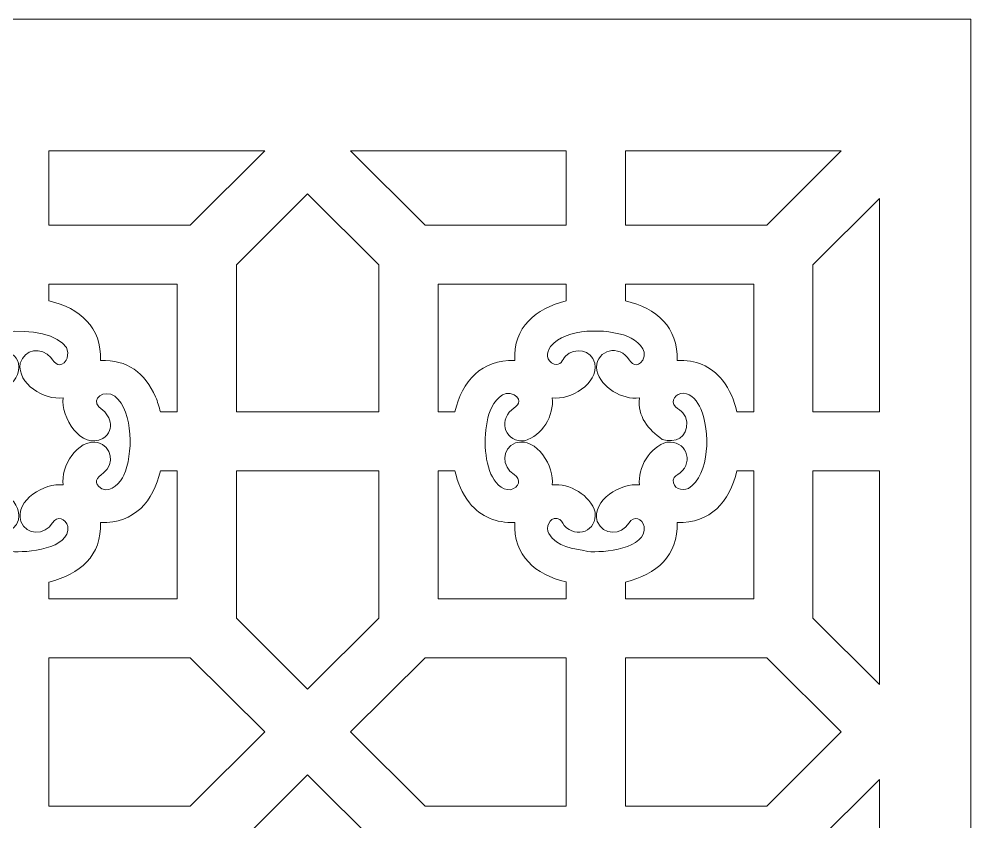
# Model space of a CAD drawing. Header units: centimetres. Extents: x -7 to 6.2, y -13 to 12.8.
# Drawn here: x -0.43 to 6.16, y 7.22 to 12.78 of the extents above; entities that cross this region are included whole.
import ezdxf

# ---------------------------------------------------------------- set-up
doc = ezdxf.new("R2010")
doc.units = ezdxf.units.CM
doc.header["$MEASUREMENT"] = 0
doc.layers.add('layer 1', color=7, linetype='Continuous')

msp = doc.modelspace()

# ---------------------------------------------------------------- linework, layer by layer
at = {"layer": 'layer 1', "color": 242, "lineweight": 9}
for points, knots in [([(-7.02259, -12.95048), (-7.02259, -12.95048), (-7.02259, 12.77843), (-7.02259, 12.77843), (-7.02259, 12.77843), (-7.02259, 12.77843), (6.15555, 12.77843), (6.15555, 12.77843), (6.15555, 12.77843), (6.15555, 12.77843), (6.15555, -12.95048), (6.15555, -12.95048), (6.15555, -12.95048), (6.15555, -12.95048), (-7.02259, -12.95048), (-7.02259, -12.95048)], [0, 0, 0, 0, 0.2, 0.2, 0.2, 0.2, 0.4, 0.4, 0.4, 0.4, 0.6, 0.6, 0.6, 0.6, 1, 1, 1, 1]), ([(1.26669, 11.86496), (1.26669, 11.86496), (-0.22627, 11.86496), (-0.22627, 11.86496), (-0.22627, 11.86496), (-0.22627, 11.86496), (-0.22627, 11.35144), (-0.22627, 11.35144), (-0.22627, 11.35144), (-0.22627, 11.35144), (0.75156, 11.35144), (0.75156, 11.35144), (0.75156, 11.35144), (0.75156, 11.35144), (1.26669, 11.86496), (1.26669, 11.86496)], [0, 0, 0, 0, 0.2, 0.2, 0.2, 0.2, 0.4, 0.4, 0.4, 0.4, 0.6, 0.6, 0.6, 0.6, 1, 1, 1, 1]), ([(3.35458, 11.86496), (3.35458, 11.86496), (1.86161, 11.86496), (1.86161, 11.86496), (1.86161, 11.86496), (1.86161, 11.86496), (2.37674, 11.35144), (2.37674, 11.35144), (2.37674, 11.35144), (2.37674, 11.35144), (3.35458, 11.35144), (3.35458, 11.35144), (3.35458, 11.35144), (3.35458, 11.35144), (3.35458, 11.86496), (3.35458, 11.86496)], [0, 0, 0, 0, 0.2, 0.2, 0.2, 0.2, 0.4, 0.4, 0.4, 0.4, 0.6, 0.6, 0.6, 0.6, 1, 1, 1, 1]), ([(5.25733, 11.86496), (5.25733, 11.86496), (3.76437, 11.86496), (3.76437, 11.86496), (3.76437, 11.86496), (3.76437, 11.86496), (3.76437, 11.35144), (3.76437, 11.35144), (3.76437, 11.35144), (3.76437, 11.35144), (4.7422, 11.35144), (4.7422, 11.35144), (4.7422, 11.35144), (4.7422, 11.35144), (5.25733, 11.86496), (5.25733, 11.86496)], [0, 0, 0, 0, 0.2, 0.2, 0.2, 0.2, 0.4, 0.4, 0.4, 0.4, 0.6, 0.6, 0.6, 0.6, 1, 1, 1, 1]), ([(2.05692, 10.05782), (2.05692, 10.05782), (1.07139, 10.05782), (1.07139, 10.05782), (1.07139, 10.05782), (1.07139, 10.05782), (1.07139, 11.07719), (1.07139, 11.07719), (1.07139, 11.07719), (1.07139, 11.07719), (1.56415, 11.56842), (1.56415, 11.56842), (1.56415, 11.56842), (1.56415, 11.56842), (2.05692, 11.07719), (2.05692, 11.07719), (2.05692, 11.07719), (2.05692, 11.07719), (2.05692, 10.05782), (2.05692, 10.05782)], [0, 0, 0, 0, 0.1666667, 0.1666667, 0.1666667, 0.1666667, 0.3333333, 0.3333333, 0.3333333, 0.3333333, 0.5, 0.5, 0.5, 0.5, 0.6666667, 0.6666667, 0.6666667, 0.6666667, 1, 1, 1, 1]), ([(5.52302, 11.53675), (5.52302, 11.53675), (5.06203, 11.07719), (5.06203, 11.07719), (5.06203, 11.07719), (5.06203, 11.07719), (5.06203, 10.05782), (5.06203, 10.05782), (5.06203, 10.05782), (5.06203, 10.05782), (5.52302, 10.05782), (5.52302, 10.05782), (5.52302, 10.05782), (5.52302, 10.05782), (5.52302, 11.53675), (5.52302, 11.53675)], [0, 0, 0, 0, 0.2, 0.2, 0.2, 0.2, 0.4, 0.4, 0.4, 0.4, 0.6, 0.6, 0.6, 0.6, 1, 1, 1, 1]), ([(0.6616, 10.05782), (0.6616, 10.05782), (0.54456, 10.05782), (0.54456, 10.05782), (0.54456, 10.05782), (0.53609, 10.09357), (0.52528, 10.1285), (0.51206, 10.16204), (0.51206, 10.16204), (0.43844, 10.32934), (0.31583, 10.42065), (0.13097, 10.41403), (0.13097, 10.41403), (0.13927, 10.64442), (-0.01099, 10.77564), (-0.22627, 10.8266), (-0.22627, 10.8266), (-0.22627, 10.8266), (-0.22627, 10.94293), (-0.22627, 10.94293), (-0.22627, 10.94293), (-0.22627, 10.94293), (0.6616, 10.94293), (0.6616, 10.94293), (0.6616, 10.94293), (0.6616, 10.94293), (0.6616, 10.05782), (0.6616, 10.05782)], [0, 0, 0, 0, 0.125, 0.125, 0.125, 0.125, 0.25, 0.25, 0.25, 0.25, 0.375, 0.375, 0.375, 0.375, 0.5, 0.5, 0.5, 0.5, 0.625, 0.625, 0.625, 0.625, 0.75, 0.75, 0.75, 0.75, 1, 1, 1, 1]), ([(2.58307, 10.05782), (2.58307, 10.05782), (2.46671, 10.05782), (2.46671, 10.05782), (2.46671, 10.05782), (2.46671, 10.05782), (2.46671, 10.94293), (2.46671, 10.94293), (2.46671, 10.94293), (2.46671, 10.94293), (3.35458, 10.94293), (3.35458, 10.94293), (3.35458, 10.94293), (3.35458, 10.94293), (3.35458, 10.82685), (3.35458, 10.82685), (3.35458, 10.82685), (3.13953, 10.77453), (2.98893, 10.64497), (2.99718, 10.41403), (2.99718, 10.41403), (2.76556, 10.42233), (2.635, 10.27238), (2.58307, 10.05782)], [0, 0, 0, 0, 0.1428571, 0.1428571, 0.1428571, 0.1428571, 0.2857143, 0.2857143, 0.2857143, 0.2857143, 0.4285714, 0.4285714, 0.4285714, 0.4285714, 0.5714286, 0.5714286, 0.5714286, 0.5714286, 0.7142857, 0.7142857, 0.7142857, 0.7142857, 1, 1, 1, 1]), ([(4.65224, 10.05782), (4.65224, 10.05782), (4.5357, 10.05782), (4.5357, 10.05782), (4.5357, 10.05782), (4.51566, 10.13967), (4.48616, 10.21064), (4.43559, 10.27799), (4.43559, 10.27799), (4.35154, 10.37809), (4.25111, 10.41867), (4.12161, 10.41403), (4.12161, 10.41403), (4.12992, 10.64443), (3.97962, 10.77565), (3.76437, 10.8266), (3.76437, 10.8266), (3.76437, 10.8266), (3.76437, 10.94293), (3.76437, 10.94293), (3.76437, 10.94293), (3.76437, 10.94293), (4.65224, 10.94293), (4.65224, 10.94293), (4.65224, 10.94293), (4.65224, 10.94293), (4.65224, 10.05782), (4.65224, 10.05782)], [0, 0, 0, 0, 0.125, 0.125, 0.125, 0.125, 0.25, 0.25, 0.25, 0.25, 0.375, 0.375, 0.375, 0.375, 0.5, 0.5, 0.5, 0.5, 0.625, 0.625, 0.625, 0.625, 0.75, 0.75, 0.75, 0.75, 1, 1, 1, 1]), ([(-1.16327, 10.0659), (-1.20852, 9.94295), (-1.21087, 9.74844), (-1.15766, 9.62766), (-1.15766, 9.62766), (-1.06972, 9.42807), (-0.89625, 9.56368), (-0.99736, 9.62507), (-0.99736, 9.62507), (-1.08393, 9.67762), (-1.08476, 9.80376), (-0.98677, 9.84375), (-0.98677, 9.84375), (-0.83732, 9.88608), (-0.71756, 9.67728), (-0.73331, 9.55244), (-0.73331, 9.55244), (-0.60998, 9.568), (-0.41312, 9.45556), (-0.43765, 9.31185), (-0.43765, 9.31185), (-0.46557, 9.21391), (-0.5855, 9.19612), (-0.65006, 9.27252), (-0.65006, 9.27252), (-0.68118, 9.31821), (-0.72035, 9.35057), (-0.75945, 9.28395), (-0.75945, 9.28395), (-0.79043, 9.2169), (-0.71605, 9.15779), (-0.66435, 9.1324), (-0.66435, 9.1324), (-0.66435, 9.1324), (-0.48743, 9.09204), (-0.48743, 9.09204), (-0.48743, 9.09204), (-0.38349, 9.08121), (-0.07726, 9.10929), (-0.09629, 9.26434), (-0.09629, 9.26434), (-0.10979, 9.32234), (-0.17008, 9.34163), (-0.20202, 9.28923), (-0.20202, 9.28923), (-0.25485, 9.20251), (-0.38159, 9.20271), (-0.42139, 9.29979), (-0.42139, 9.29979), (-0.46383, 9.44848), (-0.25417, 9.56862), (-0.12916, 9.55244), (-0.12916, 9.55244), (-0.14482, 9.67817), (-0.03188, 9.87161), (0.11217, 9.84719), (0.11217, 9.84719), (0.21043, 9.81937), (0.22829, 9.69976), (0.15162, 9.63543), (0.15162, 9.63543), (0.10579, 9.6044), (0.07337, 9.5654), (0.14016, 9.52639), (0.14016, 9.52639), (0.20672, 9.49585), (0.26847, 9.57035), (0.2922, 9.62118), (0.2922, 9.62118), (0.35581, 9.75741), (0.36014, 10.05999), (0.22942, 10.16655), (0.22942, 10.16655), (0.15562, 10.21663), (0.06183, 10.14853), (0.119, 10.09286), (0.119, 10.09286), (0.1988, 10.03865), (0.24024, 9.93996), (0.1466, 9.874), (0.1466, 9.874), (-0.00551, 9.79082), (-0.1449, 10.02686), (-0.12916, 10.15471), (-0.12916, 10.15471), (-0.25534, 10.13928), (-0.44929, 10.25151), (-0.42483, 10.39528), (-0.42483, 10.39528), (-0.3969, 10.49324), (-0.2769, 10.51107), (-0.21241, 10.4346), (-0.21241, 10.4346), (-0.18283, 10.39117), (-0.1498, 10.35753), (-0.10653, 10.41723), (-0.10653, 10.41723), (-0.10653, 10.41723), (-0.10013, 10.42948), (-0.10013, 10.42948), (-0.10013, 10.42948), (-0.02445, 10.64898), (-0.74492, 10.69779), (-0.76718, 10.45732), (-0.76718, 10.45732), (-0.76616, 10.38977), (-0.69917, 10.36126), (-0.66047, 10.41792), (-0.66047, 10.41792), (-0.60897, 10.51363), (-0.46725, 10.49919), (-0.43765, 10.39529), (-0.43765, 10.39529), (-0.41306, 10.25122), (-0.6092, 10.13944), (-0.73331, 10.1547), (-0.73331, 10.1547), (-0.71726, 10.02909), (-0.83083, 9.83563), (-0.97465, 9.85996), (-0.97465, 9.85996), (-1.0729, 9.88783), (-1.09079, 10.00741), (-1.01409, 10.07172), (-1.01409, 10.07172), (-0.97052, 10.10122), (-0.93675, 10.13414), (-0.99665, 10.17727), (-0.99665, 10.17727), (-1.07405, 10.21755), (-1.13787, 10.12972), (-1.16327, 10.0659)], [0, 0, 0, 0, 0.0294118, 0.0294118, 0.0294118, 0.0294118, 0.0588235, 0.0588235, 0.0588235, 0.0588235, 0.0882353, 0.0882353, 0.0882353, 0.0882353, 0.1176471, 0.1176471, 0.1176471, 0.1176471, 0.1470588, 0.1470588, 0.1470588, 0.1470588, 0.1764706, 0.1764706, 0.1764706, 0.1764706, 0.2058824, 0.2058824, 0.2058824, 0.2058824, 0.2352941, 0.2352941, 0.2352941, 0.2352941, 0.2647059, 0.2647059, 0.2647059, 0.2647059, 0.2941176, 0.2941176, 0.2941176, 0.2941176, 0.3235294, 0.3235294, 0.3235294, 0.3235294, 0.3529412, 0.3529412, 0.3529412, 0.3529412, 0.3823529, 0.3823529, 0.3823529, 0.3823529, 0.4117647, 0.4117647, 0.4117647, 0.4117647, 0.4411765, 0.4411765, 0.4411765, 0.4411765, 0.4705882, 0.4705882, 0.4705882, 0.4705882, 0.5, 0.5, 0.5, 0.5, 0.5294118, 0.5294118, 0.5294118, 0.5294118, 0.5588235, 0.5588235, 0.5588235, 0.5588235, 0.5882353, 0.5882353, 0.5882353, 0.5882353, 0.6176471, 0.6176471, 0.6176471, 0.6176471, 0.6470588, 0.6470588, 0.6470588, 0.6470588, 0.6764706, 0.6764706, 0.6764706, 0.6764706, 0.7058824, 0.7058824, 0.7058824, 0.7058824, 0.7352941, 0.7352941, 0.7352941, 0.7352941, 0.7647059, 0.7647059, 0.7647059, 0.7647059, 0.7941176, 0.7941176, 0.7941176, 0.7941176, 0.8235294, 0.8235294, 0.8235294, 0.8235294, 0.8529412, 0.8529412, 0.8529412, 0.8529412, 0.8823529, 0.8823529, 0.8823529, 0.8823529, 0.9117647, 0.9117647, 0.9117647, 0.9117647, 0.9411765, 0.9411765, 0.9411765, 0.9411765, 1, 1, 1, 1]), ([(2.82737, 10.0659), (2.78106, 9.94006), (2.78009, 9.75113), (2.83298, 9.62766), (2.83298, 9.62766), (2.8566, 9.57643), (2.90502, 9.51189), (2.9683, 9.51967), (2.9683, 9.51967), (3.02653, 9.53312), (3.04657, 9.5926), (2.99328, 9.62507), (2.99328, 9.62507), (2.90598, 9.67827), (2.90587, 9.80375), (3.00387, 9.84375), (3.00387, 9.84375), (3.1533, 9.88607), (3.27308, 9.6773), (3.25733, 9.55244), (3.25733, 9.55244), (3.37479, 9.56726), (3.52313, 9.48025), (3.55389, 9.36297), (3.55389, 9.36297), (3.57004, 9.23431), (3.42243, 9.17567), (3.34058, 9.27252), (3.34058, 9.27252), (3.32651, 9.29318), (3.31887, 9.31612), (3.29148, 9.32091), (3.29148, 9.32091), (3.23311, 9.32404), (3.21304, 9.26101), (3.23271, 9.21552), (3.23271, 9.21552), (3.29391, 9.11679), (3.39869, 9.11588), (3.50321, 9.09204), (3.50321, 9.09204), (3.61055, 9.08085), (3.91307, 9.11186), (3.89436, 9.26434), (3.89436, 9.26434), (3.88085, 9.32237), (3.82119, 9.34234), (3.78863, 9.28923), (3.78863, 9.28923), (3.73504, 9.20183), (3.60904, 9.20274), (3.56926, 9.29979), (3.56926, 9.29979), (3.52681, 9.44847), (3.73645, 9.56862), (3.86148, 9.55244), (3.86148, 9.55244), (3.8467, 9.67111), (3.93354, 9.81737), (4.05154, 9.84809), (4.05154, 9.84809), (4.18057, 9.86416), (4.23948, 9.717), (4.14226, 9.63543), (4.14226, 9.63543), (4.12156, 9.62142), (4.09854, 9.61379), (4.09373, 9.58649), (4.09373, 9.58649), (4.09062, 9.52831), (4.1538, 9.50829), (4.19945, 9.5279), (4.19945, 9.5279), (4.35229, 9.62214), (4.34902, 9.9319), (4.28582, 10.07951), (4.28582, 10.07951), (4.26363, 10.12768), (4.22249, 10.18318), (4.16505, 10.18847), (4.16505, 10.18847), (4.11584, 10.1877), (4.06755, 10.13384), (4.10964, 10.09286), (4.10964, 10.09286), (4.15232, 10.06386), (4.18035, 10.04455), (4.18916, 9.9878), (4.18916, 9.9878), (4.19275, 9.87866), (4.11319, 9.83994), (4.01892, 9.86754), (4.01892, 9.86754), (3.92198, 9.93592), (3.84566, 10.02619), (3.86148, 10.15471), (3.86148, 10.15471), (3.74238, 10.14014), (3.59571, 10.22642), (3.5649, 10.34418), (3.5649, 10.34418), (3.54882, 10.47284), (3.69647, 10.53156), (3.77823, 10.4346), (3.77823, 10.4346), (3.8078, 10.3912), (3.84083, 10.35751), (3.88411, 10.41723), (3.88411, 10.41723), (3.92332, 10.49226), (3.83925, 10.55508), (3.77935, 10.58057), (3.77935, 10.58057), (3.63293, 10.63832), (3.35046, 10.64034), (3.24545, 10.51218), (3.24545, 10.51218), (3.21537, 10.46812), (3.21211, 10.41204), (3.27054, 10.38881), (3.27054, 10.38881), (3.3161, 10.37587), (3.32579, 10.4171), (3.34816, 10.44359), (3.34816, 10.44359), (3.41616, 10.5095), (3.52635, 10.48882), (3.55299, 10.39529), (3.55299, 10.39529), (3.57758, 10.2512), (3.3814, 10.13944), (3.25733, 10.1547), (3.25733, 10.1547), (3.27247, 10.03623), (3.1849, 9.88967), (3.06726, 9.85906), (3.06726, 9.85906), (2.93817, 9.84302), (2.87934, 9.9902), (2.97655, 10.07172), (2.97655, 10.07172), (3.02011, 10.10121), (3.05389, 10.13415), (2.99399, 10.17727), (2.99399, 10.17727), (2.91666, 10.21748), (2.8526, 10.12931), (2.82737, 10.0659)], [0, 0, 0, 0, 0.0263158, 0.0263158, 0.0263158, 0.0263158, 0.0526316, 0.0526316, 0.0526316, 0.0526316, 0.0789474, 0.0789474, 0.0789474, 0.0789474, 0.1052632, 0.1052632, 0.1052632, 0.1052632, 0.1315789, 0.1315789, 0.1315789, 0.1315789, 0.1578947, 0.1578947, 0.1578947, 0.1578947, 0.1842105, 0.1842105, 0.1842105, 0.1842105, 0.2105263, 0.2105263, 0.2105263, 0.2105263, 0.2368421, 0.2368421, 0.2368421, 0.2368421, 0.2631579, 0.2631579, 0.2631579, 0.2631579, 0.2894737, 0.2894737, 0.2894737, 0.2894737, 0.3157895, 0.3157895, 0.3157895, 0.3157895, 0.3421053, 0.3421053, 0.3421053, 0.3421053, 0.3684211, 0.3684211, 0.3684211, 0.3684211, 0.3947368, 0.3947368, 0.3947368, 0.3947368, 0.4210526, 0.4210526, 0.4210526, 0.4210526, 0.4473684, 0.4473684, 0.4473684, 0.4473684, 0.4736842, 0.4736842, 0.4736842, 0.4736842, 0.5, 0.5, 0.5, 0.5, 0.5263158, 0.5263158, 0.5263158, 0.5263158, 0.5526316, 0.5526316, 0.5526316, 0.5526316, 0.5789474, 0.5789474, 0.5789474, 0.5789474, 0.6052632, 0.6052632, 0.6052632, 0.6052632, 0.6315789, 0.6315789, 0.6315789, 0.6315789, 0.6578947, 0.6578947, 0.6578947, 0.6578947, 0.6842105, 0.6842105, 0.6842105, 0.6842105, 0.7105263, 0.7105263, 0.7105263, 0.7105263, 0.7368421, 0.7368421, 0.7368421, 0.7368421, 0.7631579, 0.7631579, 0.7631579, 0.7631579, 0.7894737, 0.7894737, 0.7894737, 0.7894737, 0.8157895, 0.8157895, 0.8157895, 0.8157895, 0.8421053, 0.8421053, 0.8421053, 0.8421053, 0.8684211, 0.8684211, 0.8684211, 0.8684211, 0.8947368, 0.8947368, 0.8947368, 0.8947368, 0.9210526, 0.9210526, 0.9210526, 0.9210526, 0.9473684, 0.9473684, 0.9473684, 0.9473684, 1, 1, 1, 1]), ([(0.54531, 9.64932), (0.54531, 9.64932), (0.6616, 9.64932), (0.6616, 9.64932), (0.6616, 9.64932), (0.6616, 9.64932), (0.6616, 8.76421), (0.6616, 8.76421), (0.6616, 8.76421), (0.6616, 8.76421), (-0.22627, 8.76421), (-0.22627, 8.76421), (-0.22627, 8.76421), (-0.22627, 8.76421), (-0.22627, 8.88034), (-0.22627, 8.88034), (-0.22627, 8.88034), (-0.0111, 8.93271), (0.1393, 9.06198), (0.13097, 9.29311), (0.13097, 9.29311), (0.36727, 9.28471), (0.49631, 9.44215), (0.54531, 9.64932)], [0, 0, 0, 0, 0.1428571, 0.1428571, 0.1428571, 0.1428571, 0.2857143, 0.2857143, 0.2857143, 0.2857143, 0.4285714, 0.4285714, 0.4285714, 0.4285714, 0.5714286, 0.5714286, 0.5714286, 0.5714286, 0.7142857, 0.7142857, 0.7142857, 0.7142857, 1, 1, 1, 1]), ([(1.07139, 9.64932), (1.07139, 9.64932), (2.05692, 9.64932), (2.05692, 9.64932), (2.05692, 9.64932), (2.05692, 9.64932), (2.05692, 8.62995), (2.05692, 8.62995), (2.05692, 8.62995), (2.05692, 8.62995), (1.56415, 8.13872), (1.56415, 8.13872), (1.56415, 8.13872), (1.56415, 8.13872), (1.07139, 8.62995), (1.07139, 8.62995), (1.07139, 8.62995), (1.07139, 8.62995), (1.07139, 9.64932), (1.07139, 9.64932)], [0, 0, 0, 0, 0.1666667, 0.1666667, 0.1666667, 0.1666667, 0.3333333, 0.3333333, 0.3333333, 0.3333333, 0.5, 0.5, 0.5, 0.5, 0.6666667, 0.6666667, 0.6666667, 0.6666667, 1, 1, 1, 1]), ([(2.46671, 9.64932), (2.46671, 9.64932), (2.5831, 9.64932), (2.5831, 9.64932), (2.5831, 9.64932), (2.60316, 9.56739), (2.63277, 9.49614), (2.68354, 9.42876), (2.68354, 9.42876), (2.76756, 9.32894), (2.86786, 9.28851), (2.99718, 9.29311), (2.99718, 9.29311), (2.98894, 9.06262), (3.13917, 8.93151), (3.35458, 8.88052), (3.35458, 8.88052), (3.35458, 8.88052), (3.35458, 8.76421), (3.35458, 8.76421), (3.35458, 8.76421), (3.35458, 8.76421), (2.46671, 8.76421), (2.46671, 8.76421), (2.46671, 8.76421), (2.46671, 8.76421), (2.46671, 9.64932), (2.46671, 9.64932)], [0, 0, 0, 0, 0.125, 0.125, 0.125, 0.125, 0.25, 0.25, 0.25, 0.25, 0.375, 0.375, 0.375, 0.375, 0.5, 0.5, 0.5, 0.5, 0.625, 0.625, 0.625, 0.625, 0.75, 0.75, 0.75, 0.75, 1, 1, 1, 1]), ([(4.53548, 9.64932), (4.53548, 9.64932), (4.65224, 9.64932), (4.65224, 9.64932), (4.65224, 9.64932), (4.65224, 9.64932), (4.65224, 8.76421), (4.65224, 8.76421), (4.65224, 8.76421), (4.65224, 8.76421), (3.76437, 8.76421), (3.76437, 8.76421), (3.76437, 8.76421), (3.76437, 8.76421), (3.76437, 8.88034), (3.76437, 8.88034), (3.76437, 8.88034), (3.97951, 8.9327), (4.12994, 9.06197), (4.12161, 9.29311), (4.12161, 9.29311), (4.35279, 9.28489), (4.48433, 9.43461), (4.53548, 9.64932)], [0, 0, 0, 0, 0.1428571, 0.1428571, 0.1428571, 0.1428571, 0.2857143, 0.2857143, 0.2857143, 0.2857143, 0.4285714, 0.4285714, 0.4285714, 0.4285714, 0.5714286, 0.5714286, 0.5714286, 0.5714286, 0.7142857, 0.7142857, 0.7142857, 0.7142857, 1, 1, 1, 1]), ([(5.52302, 9.64932), (5.52302, 9.64932), (5.06203, 9.64932), (5.06203, 9.64932), (5.06203, 9.64932), (5.06203, 9.64932), (5.06203, 8.62995), (5.06203, 8.62995), (5.06203, 8.62995), (5.06203, 8.62995), (5.52302, 8.17039), (5.52302, 8.17039), (5.52302, 8.17039), (5.52302, 8.17039), (5.52302, 9.64932), (5.52302, 9.64932)], [0, 0, 0, 0, 0.2, 0.2, 0.2, 0.2, 0.4, 0.4, 0.4, 0.4, 0.6, 0.6, 0.6, 0.6, 1, 1, 1, 1]), ([(-0.22627, 8.3557), (-0.22627, 8.3557), (-0.22627, 7.32866), (-0.22627, 7.32866), (-0.22627, 7.32866), (-0.22627, 7.32866), (0.75156, 7.32866), (0.75156, 7.32866), (0.75156, 7.32866), (0.75156, 7.32866), (1.26669, 7.84218), (1.26669, 7.84218), (1.26669, 7.84218), (1.26669, 7.84218), (0.75156, 8.3557), (0.75156, 8.3557), (0.75156, 8.3557), (0.75156, 8.3557), (-0.22627, 8.3557), (-0.22627, 8.3557)], [0, 0, 0, 0, 0.1666667, 0.1666667, 0.1666667, 0.1666667, 0.3333333, 0.3333333, 0.3333333, 0.3333333, 0.5, 0.5, 0.5, 0.5, 0.6666667, 0.6666667, 0.6666667, 0.6666667, 1, 1, 1, 1]), ([(3.35458, 7.32866), (3.35458, 7.32866), (3.35458, 8.3557), (3.35458, 8.3557), (3.35458, 8.3557), (3.35458, 8.3557), (2.37674, 8.3557), (2.37674, 8.3557), (2.37674, 8.3557), (2.37674, 8.3557), (1.86161, 7.84218), (1.86161, 7.84218), (1.86161, 7.84218), (1.86161, 7.84218), (2.37674, 7.32866), (2.37674, 7.32866), (2.37674, 7.32866), (2.37674, 7.32866), (3.35458, 7.32866), (3.35458, 7.32866)], [0, 0, 0, 0, 0.1666667, 0.1666667, 0.1666667, 0.1666667, 0.3333333, 0.3333333, 0.3333333, 0.3333333, 0.5, 0.5, 0.5, 0.5, 0.6666667, 0.6666667, 0.6666667, 0.6666667, 1, 1, 1, 1]), ([(3.76437, 8.3557), (3.76437, 8.3557), (3.76437, 7.32866), (3.76437, 7.32866), (3.76437, 7.32866), (3.76437, 7.32866), (4.7422, 7.32866), (4.7422, 7.32866), (4.7422, 7.32866), (4.7422, 7.32866), (5.25733, 7.84218), (5.25733, 7.84218), (5.25733, 7.84218), (5.25733, 7.84218), (4.7422, 8.3557), (4.7422, 8.3557), (4.7422, 8.3557), (4.7422, 8.3557), (3.76437, 8.3557), (3.76437, 8.3557)], [0, 0, 0, 0, 0.1666667, 0.1666667, 0.1666667, 0.1666667, 0.3333333, 0.3333333, 0.3333333, 0.3333333, 0.5, 0.5, 0.5, 0.5, 0.6666667, 0.6666667, 0.6666667, 0.6666667, 1, 1, 1, 1]), ([(2.05692, 6.03505), (2.05692, 6.03505), (1.07139, 6.03505), (1.07139, 6.03505), (1.07139, 6.03505), (1.07139, 6.03505), (1.07139, 7.05442), (1.07139, 7.05442), (1.07139, 7.05442), (1.07139, 7.05442), (1.56415, 7.54565), (1.56415, 7.54565), (1.56415, 7.54565), (1.56415, 7.54565), (2.05692, 7.05442), (2.05692, 7.05442), (2.05692, 7.05442), (2.05692, 7.05442), (2.05692, 6.03505), (2.05692, 6.03505)], [0, 0, 0, 0, 0.1666667, 0.1666667, 0.1666667, 0.1666667, 0.3333333, 0.3333333, 0.3333333, 0.3333333, 0.5, 0.5, 0.5, 0.5, 0.6666667, 0.6666667, 0.6666667, 0.6666667, 1, 1, 1, 1]), ([(5.52302, 7.51397), (5.52302, 7.51397), (5.06203, 7.05442), (5.06203, 7.05442), (5.06203, 7.05442), (5.06203, 7.05442), (5.06203, 6.03505), (5.06203, 6.03505), (5.06203, 6.03505), (5.06203, 6.03505), (5.52302, 6.03505), (5.52302, 6.03505), (5.52302, 6.03505), (5.52302, 6.03505), (5.52302, 7.51397), (5.52302, 7.51397)], [0, 0, 0, 0, 0.2, 0.2, 0.2, 0.2, 0.4, 0.4, 0.4, 0.4, 0.6, 0.6, 0.6, 0.6, 1, 1, 1, 1])]:
    msp.add_open_spline(points, degree=3, knots=knots, dxfattribs=at)

doc.saveas('drawing.dxf')
